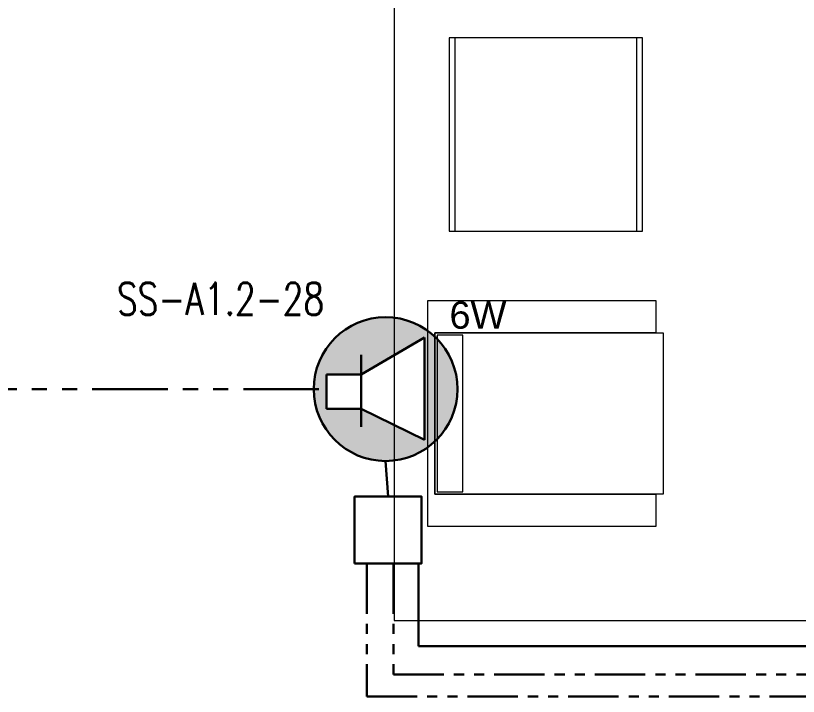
# Model space of a CAD drawing. Extents: x -1299 to 23780, y -3010 to 8106.
# Drawn here: x 21245 to 21487.9, y 2492.2 to 2703.3 of the extents above; entities that cross this region are included whole.
import ezdxf

# ---------------------------------------------------------------- set-up
doc = ezdxf.new("R2010")
doc.units = 0
doc.header["$LTSCALE"] = 25
doc.header["$MEASUREMENT"] = 0
doc.linetypes.add('PHANTOM2', pattern=[1.25, 0.625, -0.125, 0.125, -0.125, 0.125, -0.125])
doc.layers.get('0').update_dxf_attribs({"color": 9, "lineweight": 9})
for name, color, linetype, lineweight in [('05', 9, 'Continuous', 9), ('E-KABLO', 7, 'Continuous', 30), ('E-MESH TAVAN', 1, 'Continuous', 30), ('E-YAZI', 7, 'Continuous', 30), ('Seslendirme', 7, 'Continuous', 30)]:
    doc.layers.add(name, color=color, linetype=linetype, lineweight=lineweight)
doc.styles.add('Arial', font='arial.ttf', dxfattribs={"height": 2.5})
doc.styles.add('ILGAZ', font='txttw.shx')

# ---------------------------------------------------------------- blocks, each defined once
blk = doc.blocks.new('p-audi-lounge_sehpa1')
for points in [[(0, 60), (60, 60), (60, 0), (0, 0)], [(1.76, 60), (58.24, 60), (58.24, 0), (1.76, 0)]]:
    blk.add_lwpolyline(points, close=True)
blk = doc.blocks.new('p-audi_koltuk1')
for points in [[(60, -70.8), (70, -70.8), (70, 0), (0, 0), (0, -70.8), (10, -70.8), (10, -2.2), (60, -2.2), (60, -70.8)], [(10, -73), (60, -73), (60, -2.2), (10, -2.2), (10, -73)], [(59.3, -10.9), (10.7, -10.9), (10.7, -2.9), (59.3, -2.9), (59.3, -10.9)]]:
    blk.add_lwpolyline(points, close=True)
blk = doc.blocks.new('p-waiting')
at = {"layer": '05'}
blk.add_lwpolyline([(-140, 0), (140, 0), (140, 280), (-140, 280)], close=True, dxfattribs=at)
at = {"layer": '05', "xscale": -1}
blk.add_blockref('p-audi-lounge_sehpa1', (-62.9, 120.72), dxfattribs=at)
at = {"layer": '05', "xscale": -1, "rotation": 90}
blk.add_blockref('p-audi_koltuk1', (-129.54, 99.18), dxfattribs=at)
blk = doc.blocks.new('ep_pc')
at = {"layer": 'Seslendirme'}
h = blk.add_hatch(color=3, dxfattribs=at)
h.paths.add_polyline_path([(-42.32, 0, 1), (42.32, 0, 1)])
h.paths.add_polyline_path([(22.84, 30.36), (22.84, -29.95), (-14.38, -11.65), (-34.74, -11.65), (-34.74, 8.64), (-14.38, 8.64)], flags=16)
at = {"layer": 'Seslendirme', "color": 3}
for p, q in [((-14.38, 8.64), (22.84, 30.36)), ((22.84, 30.36, 1200), (22.84, -29.95, 1200)), ((-14.38, 20.19), (-14.38, -22.15)), ((-34.74, 8.64), (-14.38, 8.64)), ((-34.74, -11.65), (-34.74, 8.64)), ((-14.38, -11.65), (-34.74, -11.65)), ((22.84, -29.95), (-14.38, -11.65))]:
    blk.add_line(p, q, dxfattribs=at)
blk.add_circle((0, 0), 42.32, dxfattribs=at)
at = {"color": 3, "insert": (37.6, 51.57), "char_height": 16, "attachment_point": 1, "style": 'Arial'}
blk.add_mtext_dynamic_manual_height_columns('6W', width=27.142, gutter_width=12.5, heights=[0], dxfattribs=at)

msp = doc.modelspace()

# ---------------------------------------------------------------- linework, layer by layer
at = {"layer": 'E-KABLO', "color": 5, "linetype": 'PHANTOM2', "ltscale": 1.5}
for p, q in [((21339.09, 2587.5), (20471.22, 2587.5)), ((21360.55, 2554.15), (21359.8, 2565.2))]:
    msp.add_line(p, q, dxfattribs=at)
at = {"layer": 'E-KABLO', "color": 3, "ltscale": 10}
for p, q in [((21369.96, 2507.8), (21369.96, 2533.43)), ((21846.95, 2507.8), (21369.96, 2507.8))]:
    msp.add_line(p, q, dxfattribs=at)
at = {"layer": 'E-MESH TAVAN', "color": 6, "linetype": 'PHANTOM2'}
for p, q in [((21353.97, 2533.43), (21353.97, 2492.22)), ((21362.25, 2533.43), (21362.25, 2499.03)), ((21362.25, 2499.03), (21863.61, 2499.03)), ((21353.97, 2492.22), (21850.66, 2492.22))]:
    msp.add_line(p, q, dxfattribs=at)
at = {"layer": 'E-YAZI', "color": 3, "linetype": 'Continuous', "ltscale": 100}
msp.add_lwpolyline([(21350.16, 2533.43), (21370.94, 2533.43), (21370.94, 2554.15), (21350.16, 2554.15)], close=True, dxfattribs=at)

# ---------------------------------------------------------------- block references
at = {"xscale": 0.5269084435782805, "yscale": 0.5269084435782805, "zscale": 0.5269084435782805}
msp.add_blockref('ep_pc', (21359.8, 2587.5), dxfattribs=at)
at = {"layer": '05'}
msp.add_blockref('p-waiting', (21502.44, 2515.75), dxfattribs=at)

# ---------------------------------------------------------------- texts
at = {"layer": 'E-YAZI', "color": 3, "style": 'ILGAZ', "width": 0.75}
msp.add_text('SS-A1.2-28', height=10, dxfattribs=at).set_placement((21276.43, 2610.49))

doc.saveas('drawing.dxf')
